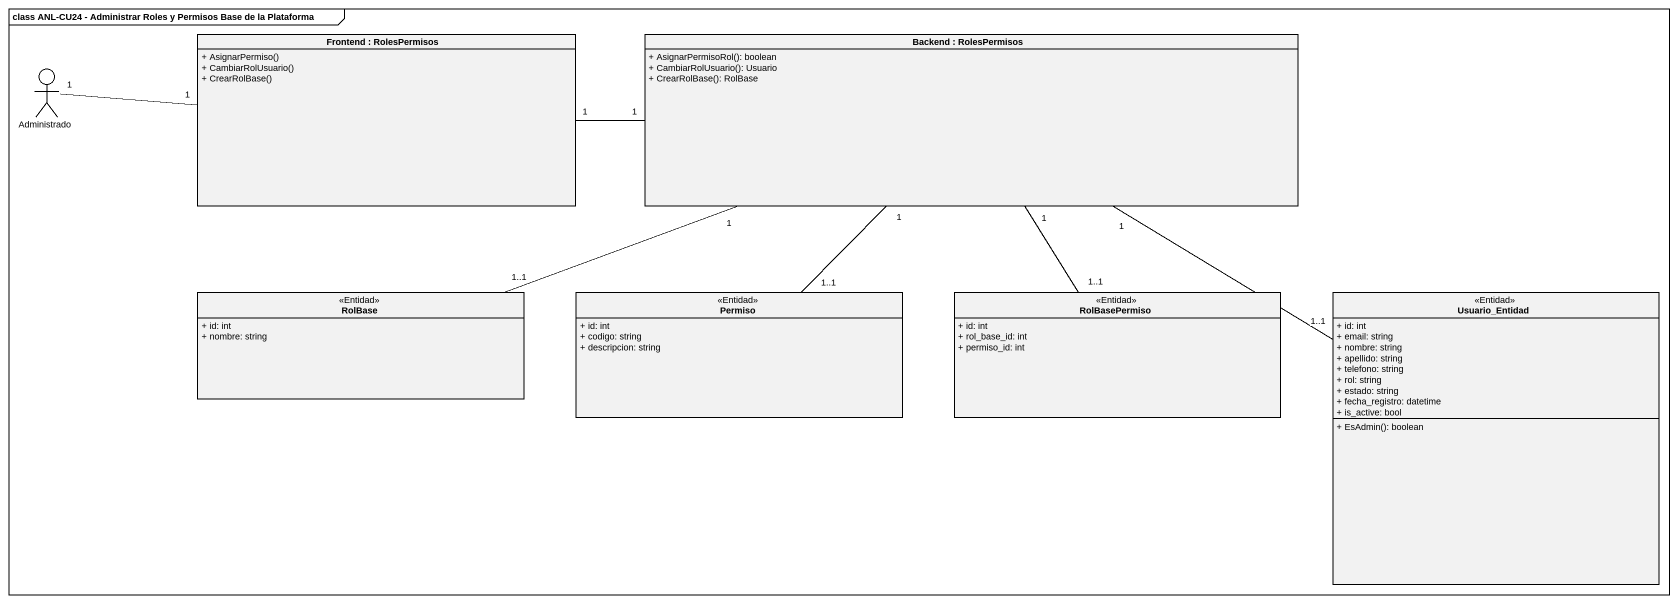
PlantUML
@startuml
mainframe class ANL-CU24 - Administrar Roles y Permisos Base de la Plataforma
allowmixing
hide circle
hide empty members
skinparam classAttributeIconSize 0
class "Frontend : RolesPermisos" as Frontend_RolesPermisos {
  + AsignarPermiso()
  + CambiarRolUsuario()
  + CrearRolBase()
}
class "Backend : RolesPermisos" as Backend_RolesPermisos {
  + AsignarPermisoRol(): boolean
  + CambiarRolUsuario(): Usuario
  + CrearRolBase(): RolBase
}
actor Administrado
class RolBase <<Entidad>> {
  + id: int
  + nombre: string
}
class Permiso <<Entidad>> {
  + id: int
  + codigo: string
  + descripcion: string
}
class RolBasePermiso <<Entidad>> {
  + id: int
  + rol_base_id: int
  + permiso_id: int
}
class Usuario_Entidad <<Entidad>> {
  + id: int
  + email: string
  + nombre: string
  + apellido: string
  + telefono: string
  + rol: string
  + estado: string
  + fecha_registro: datetime
  + is_active: bool
  + EsAdmin(): boolean
}
Frontend_RolesPermisos "1" -right- "1" Backend_RolesPermisos
Backend_RolesPermisos "1" -left- "1..1" RolBase
Backend_RolesPermisos "1" -- "1..1" Permiso
Backend_RolesPermisos "1" -- "1..1" RolBasePermiso
Backend_RolesPermisos "1" -- "1..1" Usuario_Entidad
Administrado "1" -right- "1" Frontend_RolesPermisos
@enduml
